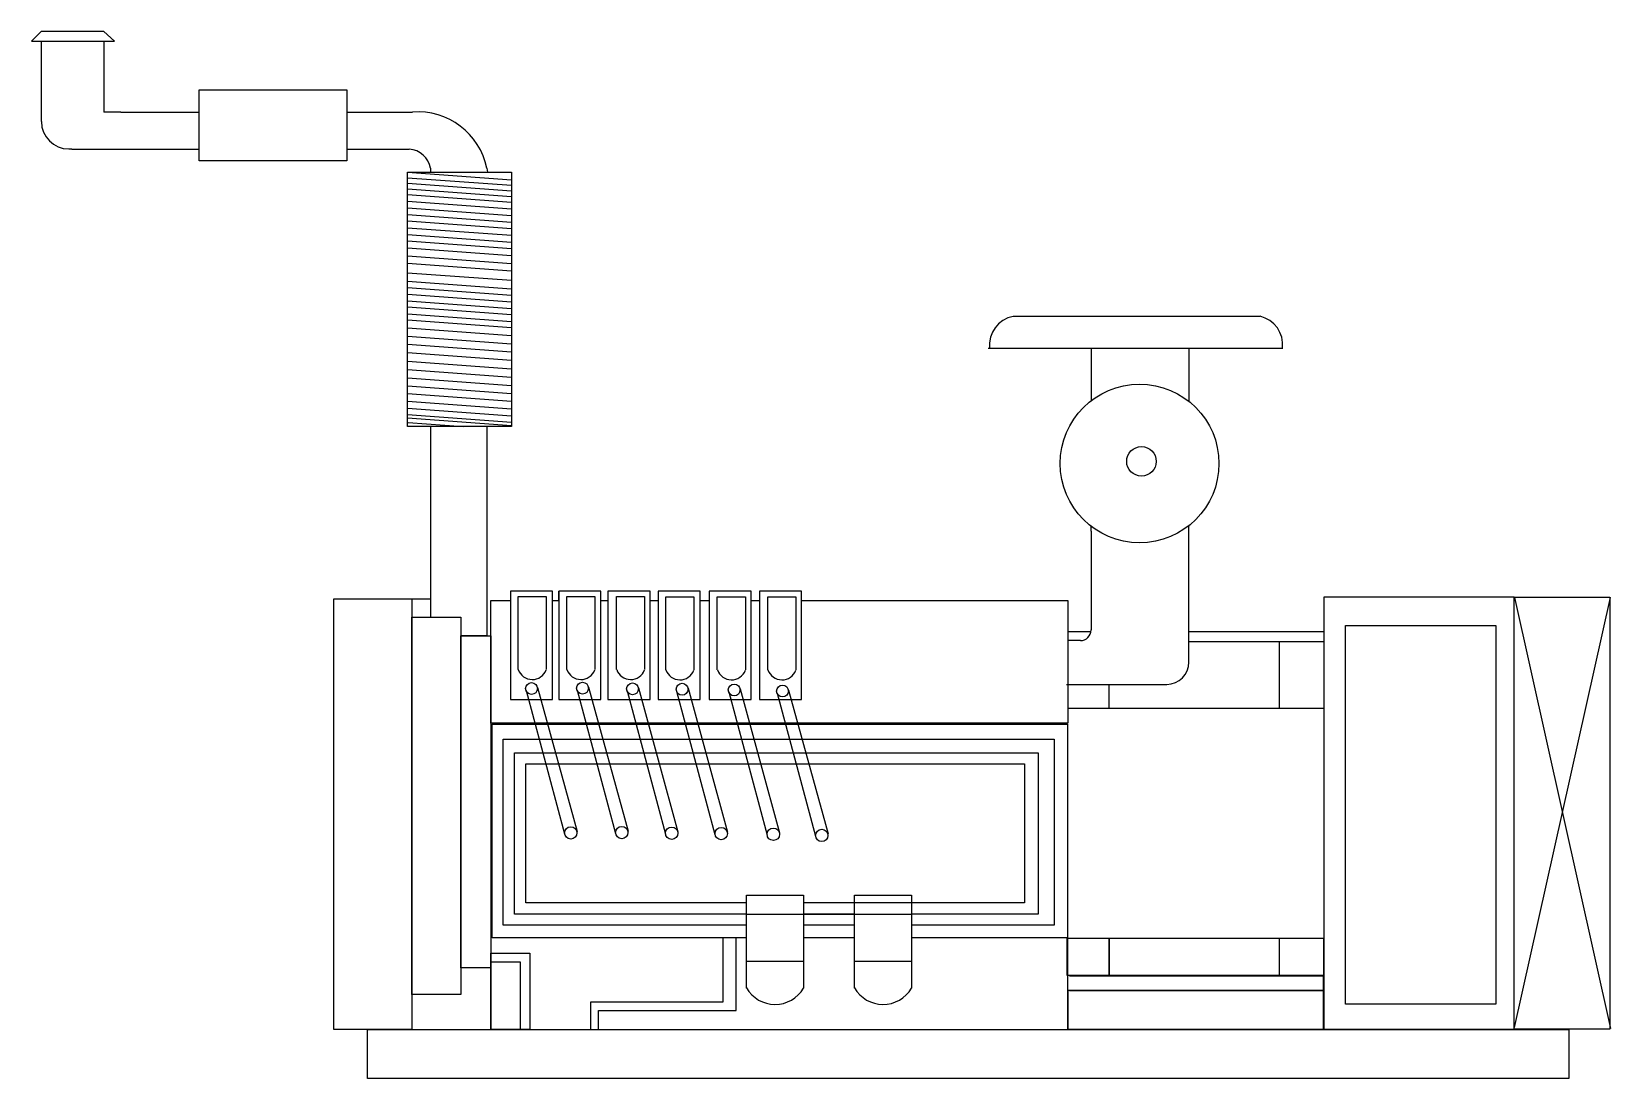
# Model space of a CAD drawing. Header units: millimetres. Extents: x 91160 to 594029, y -183783 to 149761.
import ezdxf

# ---------------------------------------------------------------- set-up
doc = ezdxf.new("R2010")
doc.units = ezdxf.units.MM

msp = doc.modelspace()

# ---------------------------------------------------------------- linework, layer by layer
for p, q in [((94202, 149761), (91160, 146724)), ((91160, 146724), (117519, 146724)), ((114140, 149761), (94202, 149761)), ((94202, 146724), (94202, 121071)), ((117519, 146724), (114140, 149761)), ((114140, 146724), (114140, 128496)), ((117519, 146724), (117519, 146724)), ((114135, 128455), (114135, 124149)), ((94278, 121131), (94278, 121089)), ((114135, 124160), (114135, 124103)), ((119609, 124104), (114138, 124104)), ((119546, 124108), (144553, 124108)), ((191525, 124108), (212477, 124108)), ((103020, 112347), (103986, 112347)), ((104002, 112295), (144553, 112295)), ((191525, 112295), (211463, 112295)), ((218221, 106219), (218221, 104914)), ((236131, 106219), (236352, 104914)), ((210938, 104914), (244049, 104914)), ((210938, 104914), (244049, 102482)), ((210938, 103206), (244049, 100774)), ((210938, 101493), (244049, 99061)), ((210938, 99695), (244049, 97263)), ((210938, 97811), (244049, 95379)), ((210938, 95755), (244049, 93324)), ((210938, 93615), (244049, 91183)), ((210938, 91474), (244049, 89042)), ((210938, 89419), (244049, 86987)), ((210938, 87278), (244049, 84846)), ((210938, 85121), (244049, 82690)), ((210938, 83067), (244049, 80636)), ((210938, 80876), (244049, 78445)), ((210938, 78275), (244049, 75843)), ((210938, 75947), (244049, 73516)), ((210938, 72935), (244049, 70504)), ((210938, 70197), (244049, 67765)), ((210938, 68256), (244049, 65824)), ((210938, 66107), (244049, 63676)), ((210938, 63949), (244049, 61518)), ((210938, 62051), (244049, 59619)), ((210938, 59807), (244049, 57375)), ((210938, 57908), (244049, 55477)), ((210938, 55399), (244049, 52967)), ((404832, 59027), (403761, 59027)), ((404692, 59034), (479407, 59034)), ((479233, 59047), (482472, 59047)), ((210938, 52716), (244049, 50285)), ((210938, 50121), (244049, 47689)), ((210938, 47525), (244049, 45093)), ((395891, 48843), (489740, 48843)), ((428783, 32285), (428783, 48843)), ((459822, 31896), (459822, 48843)), ((210938, 44756), (244049, 42324)), ((210938, 42073), (244049, 39642)), ((210938, 39391), (244049, 36960)), ((210938, 36882), (244049, 34450)), ((210938, 34459), (244049, 32027)), ((210938, 32036), (244049, 29605)), ((210938, 29786), (244049, 27355)), ((210938, 27710), (244049, 25278)), ((210938, 26699), (244049, 24267)), ((211063, 25200), (228596, 23913)), ((218221, 23913), (218221, -35551)), ((236131, 23913), (236131, -42736)), ((428619, -9416), (428619, -40864)), ((428624, -9463), (428624, -7885)), ((428783, -8232), (428783, -8007)), ((459786, -51162), (459786, -7647)), ((459822, -7805), (459822, -7618)), ((257124, -28503), (243731, -28503)), ((243731, -28503), (243731, -31499)), ((257124, -31499), (257124, -28503)), ((259063, -31499), (259063, -28503)), ((272484, -28503), (259090, -28503)), ((259090, -28503), (259090, -31499)), ((272484, -31499), (272484, -28503)), ((288136, -28503), (274742, -28503)), ((274742, -28503), (274742, -31499)), ((288136, -31499), (288136, -28503)), ((304080, -28503), (290687, -28503)), ((290687, -28503), (290687, -31499)), ((304080, -31499), (304080, -28503)), ((320317, -28503), (306924, -28503)), ((306924, -28503), (306924, -31499)), ((320317, -31499), (320317, -28503)), ((336408, -28503), (323015, -28503)), ((323015, -28503), (323015, -31499)), ((336408, -31499), (336408, -28503)), ((212323, -31007), (218221, -31007)), ((237468, -63048), (237468, -31499)), ((243731, -31499), (243731, -63048)), ((257124, -63048), (257124, -31499)), ((257124, -31499), (257124, -31499)), ((259090, -31499), (259090, -63048)), ((272484, -63048), (272484, -31499)), ((274742, -31499), (274742, -63048)), ((288136, -63048), (288136, -31499)), ((290687, -31499), (290687, -63048)), ((304080, -63048), (304080, -31499)), ((306924, -31499), (306924, -63048)), ((320317, -63048), (320317, -31499)), ((323015, -31499), (323015, -63048)), ((336408, -63048), (336408, -31499)), ((563477, -30578), (594029, -167904)), ((563477, -167557), (594029, -30578)), ((218221, -35551), (218221, -36770)), ((236131, -42736), (227829, -42736)), ((425206, -44277), (421241, -44277)), ((421290, -41416), (428574, -41416)), ((459786, -41416), (502735, -41416)), ((459786, -44522), (502902, -44522)), ((488592, -65842), (488592, -44680)), ((248660, -60192), (260860, -105804)), ((252314, -59249), (264889, -105090)), ((264907, -60080), (277106, -105693)), ((268560, -59137), (281135, -104979)), ((280817, -60304), (293016, -105916)), ((284470, -59361), (297046, -105202)), ((300269, -59473), (312844, -105314)), ((316851, -59697), (329426, -105538)), ((332258, -60055), (344833, -105896)), ((420784, -58223), (452724, -58223)), ((434378, -65842), (434378, -58223)), ((243731, -63048), (257124, -63048)), ((259090, -63048), (272484, -63048)), ((274742, -63048), (288136, -63048)), ((290687, -63048), (304080, -63048)), ((296615, -60416), (308814, -106028)), ((306924, -63048), (320317, -63048)), ((313197, -60640), (325397, -106252)), ((323015, -63048), (336408, -63048)), ((328604, -60998), (340803, -106610)), ((421376, -65842), (502902, -65842)), ((318862, -131443), (371478, -131443)), ((311482, -159350), (311482, -139123)), ((315569, -162134), (315569, -139123)), ((421091, -139075), (421091, -168136)), ((434378, -150989), (434378, -139055)), ((434391, -139213), (434391, -151004)), ((488590, -151004), (488590, -139213)), ((488592, -150832), (488592, -139055)), ((237468, -148569), (237468, -168242)), ((318947, -146466), (336958, -146466)), ((336958, -146466), (336980, -146466)), ((353223, -146466), (371414, -146466)), ((434391, -151004), (488590, -151004)), ((269329, -168221), (269329, -159350)), ((269329, -159350), (311482, -159350)), ((271724, -168257), (271724, -162134)), ((271724, -162134), (315569, -162134))]:
    msp.add_line(p, q)
for points in [[(144553, 131197), (191525, 131197), (191525, 108582), (144553, 108582)], [(210938, 104914), (244049, 104914), (244049, 23913), (210938, 23913)], [(187441, -31007), (212323, -31007), (212323, -168242), (187441, -168242)], [(502725, -168048), (563328, -168048), (563328, -30467), (502725, -30467)], [(563390, -30469), (593873, -30469), (593873, -168136), (563390, -168136)], [(212323, -36770), (227829, -36770), (227829, -157076), (212323, -157076)], [(509652, -39503), (557516, -39503), (557516, -160137), (509652, -160137)], [(227829, -42736), (237468, -42736), (237468, -148569), (227829, -148569)], [(421019, -139055), (502691, -139055), (502691, -150986), (421019, -150986)], [(237468, -143908), (249908, -143908), (249908, -168242), (237468, -168242)], [(421227, -168073), (502658, -168073), (502658, -155796), (421227, -155796)], [(198174, -168242), (580828, -168242), (580828, -183783), (198174, -183783)]]:
    msp.add_lwpolyline(points, close=True)
for points in [[(336408, -31499), (421188, -31499), (421188, -70613), (237468, -70613), (237468, -31499), (243731, -31499)], [(246137, -53519), (246137, -30279), (255074, -30279), (255074, -53519)], [(257124, -31499), (259090, -31499)], [(261619, -53519), (261619, -30279), (270556, -30279), (270556, -53519)], [(272484, -31499), (274742, -31499)], [(277491, -53519), (277491, -30279), (286428, -30279), (286428, -53519)], [(288136, -31499), (290687, -31499)], [(293169, -53617), (293169, -30377), (302105, -30377), (302105, -53617)], [(304080, -31499), (306924, -31499)], [(309570, -53617), (309570, -30377), (318507, -30377), (318507, -53617)], [(320317, -31499), (323015, -31499)], [(325679, -53617), (325679, -30377), (334615, -30377), (334615, -53617)], [(318837, -139038), (237861, -139038), (237861, -70921), (421150, -70921), (421150, -139038), (371409, -139038)], [(318837, -134986), (241411, -134986), (241411, -75733), (416840, -75733), (416840, -134986), (371409, -134986)], [(318837, -131441), (244960, -131441), (244960, -80037), (411770, -80037), (411770, -131441), (371409, -131441)], [(318837, -127788), (248557, -127788), (248557, -83571), (407398, -83571), (407398, -127788), (336980, -127788)], [(318837, -154995), (318837, -125427), (336980, -125427), (336980, -154995)], [(353266, -154995), (353266, -125427), (371409, -125427), (371409, -154995)], [(353266, -131441), (336980, -131441)], [(353266, -134986), (336980, -134986)], [(353266, -139038), (336980, -139038)], [(237505, -168242), (237505, -146631), (246815, -146631), (246815, -168242)], [(421739, -155796), (502658, -155796), (502658, -151192), (421739, -151192)]]:
    msp.add_lwpolyline(points)
for centre, radius in [((444053, 12139), 25279), ((444654, 12824), 4700), ((250404, -59553), 1881), ((266650, -59441), 1881), ((282560, -59665), 1881), ((298358, -59777), 1881), ((314941, -60001), 1881), ((330347, -60359), 1881), ((262878, -105553), 1969), ((279124, -105441), 1969), ((295034, -105664), 1969), ((310832, -105776), 1969), ((327415, -106000), 1969), ((342821, -106358), 1969)]:
    msp.add_circle(centre, radius)
for centre, radius, start, end in [((103020, 121089), 8742, 180, 270), ((214236, 101851), 22327, 11.28144, 94.52002), ((210938, 104914), 7400, 10.15991, 85.93109), ((405530, 49909), 9287, 100.98422, 186.51287), ((405530, 49909), 9287, 79.07205, 79.24192), ((480345, 50006), 9287, 353.48713, 76.75939), ((425206, -40864), 3413, 270, 0), ((250639, -51943), 4746, 199.46171, 338.9811), ((266121, -51943), 4746, 199.46171, 338.9811), ((281993, -51943), 4746, 199.46171, 338.9811), ((297671, -52040), 4746, 199.46171, 338.9811), ((314072, -52040), 4746, 199.46171, 338.9811), ((330180, -52040), 4746, 199.46171, 338.9811), ((452724, -51162), 7061, 270, 0), ((327969, -149726), 10485, 209.94005, 329.76647), ((362360, -149725), 10485, 209.94005, 329.76647)]:
    msp.add_arc(centre, radius, start, end)

doc.saveas('drawing.dxf')
